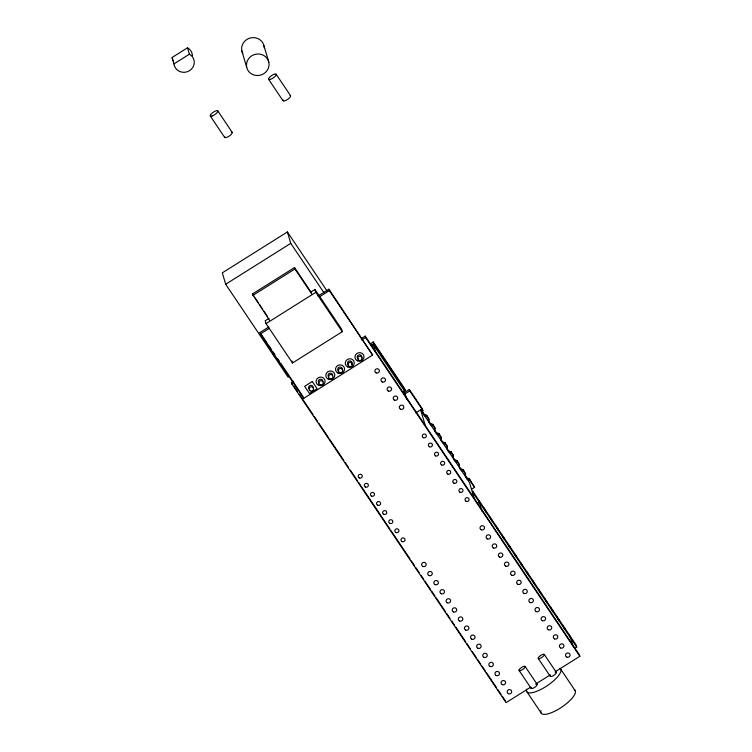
<?xml version="1.0" encoding="UTF-8"?>
<svg xmlns="http://www.w3.org/2000/svg" width="752" height="752" viewBox="0 0 752 752"><rect width="100%" height="100%" fill="white"/><g stroke="black" fill="none" stroke-linecap="round" stroke-linejoin="round"><path stroke-width="1.13" d="M422.154 409.53L422.417 408.956L409.332 389.48L404.369 392.6M422.417 408.956L422.84 410.376C421.778 413.027 424.297 416.655 427.117 416.749L428.95 419.466C427.879 422.116 430.407 425.745 433.227 425.839L435.06 428.555C433.989 431.206 436.517 434.835 439.337 434.929L441.17 437.645C440.099 440.296 442.627 443.924 445.447 444.018L447.28 446.735C446.209 449.386 448.737 453.014 451.557 453.108L453.381 455.825C452.319 458.476 454.847 462.104 457.667 462.198L459.491 464.924C458.429 467.575 460.957 471.194 463.777 471.288L465.601 474.014C464.539 476.665 467.067 480.284 469.887 480.378L474.578 487.362L471.598 489.232M428.264 418.62L428.527 418.046L426.694 415.32L423.79 413.882L422.239 411.165M428.198 419.372L429.9 422.981L432.804 424.41L434.637 427.136C433.575 429.787 436.094 433.415 438.914 433.5L441.17 437.645M440.747 436.226C439.676 438.877 442.204 442.505 445.024 442.59L447.28 446.735M446.857 445.316C445.786 447.966 448.314 451.595 451.134 451.689L453.381 455.825M452.704 454.988L452.967 454.405M173.101 60.78A10.218 9.654 -16.5 0 1 172.452 59.22L172.161 57.434L187.483 47.818L189.241 48.993A10.218 9.654 -16.5 0 1 192.39 55.686M174.06 63.845L189.382 54.229L191.14 55.404A10.218 9.654 -16.5 0 1 189.401 70.754A10.218 9.654 -16.5 0 1 174.351 65.631L172.161 57.434M327.045 290.958L287.396 231.954L222.301 272.844L225.675 284.247L288.213 377.288M225.675 284.247L290.77 243.357L287.396 231.954M269.573 320.352L252.399 294.004L294.511 267.552L311.262 292.472M252.822 295.433L294.934 268.972L294.511 267.552M269.103 318.303L265.193 320.756L266.039 323.604L292.5 362.972L342.273 331.698L341.427 328.85L314.966 289.482L311.065 291.936M266.039 323.604L315.812 292.331L314.966 289.482M318.096 296.006L328.934 289.2L372.644 355.047L303.733 398.344L260.436 333.926L260.013 332.497L268.868 326.932M260.436 333.926L269.291 328.361M319.506 296.814L329.348 290.629L328.934 289.2M530.658 687.196L506.068 702.65L291.851 383.915L291.428 382.495L293.393 381.255M361.27 338.616L365.199 336.144L579.416 654.879L579.839 656.299L555.249 671.752M291.851 383.915L293.816 382.683M361.693 340.045L365.622 337.573L365.199 336.144M370.332 343.833L373.283 341.972L404.792 388.859L405.262 390.42L403.288 391.66M370.792 345.394L373.753 343.542L373.283 341.972M371.479 345.986L373.424 344.764L403.974 390.213L406.625 399.171M404.792 394.029L409.755 390.908L409.332 389.48M415.753 412.895L420.622 409.84L469.492 482.558L474.136 498.228M477.417 503.389L479.325 502.186L481.976 511.144M574.772 648.374L576.737 647.134L576.107 644.99L472.679 491.103L473.309 493.246L576.737 647.134M535.574 684.113L550.332 674.845M459.491 464.924L457.244 460.779L454.34 459.34L452.789 456.614M465.601 474.014L463.354 469.868L460.45 468.43L458.899 465.704M474.578 487.362L469.464 478.958L466.55 477.52L465.009 474.794M276.106 74.185L290.535 95.664M268.633 79.345L283.062 100.815M409.755 390.908L422.84 410.376M217.76 110.835L232.189 132.314M373.753 343.542L405.262 390.42M365.622 337.573L579.839 656.299M329.348 290.629L372.644 355.047M210.287 115.996L224.716 137.466M290.77 243.357L323.924 292.678M315.812 292.331L342.273 331.698M294.934 268.972L311.685 293.9M560.945 669.524L575.374 690.994M544.326 654.513A3.628 1.137 -33.9 0 1 540.021 658.385A3.628 1.137 -33.9 0 1 539.438 656.411A3.628 1.137 -33.9 0 1 544.326 654.513L556.348 672.41M538.197 658.367L550.229 676.255M525.178 666.545A3.628 1.137 -33.9 0 1 520.882 670.417A3.628 1.137 -33.9 0 1 520.29 668.443A3.628 1.137 -33.9 0 1 525.178 666.545L537.21 684.433M519.059 670.389L531.081 688.287M526.485 691.173L540.923 712.642M252.399 294.004L253.687 295.921M254.975 297.839L258.199 302.633M259.487 304.551L262.702 309.345M263.999 311.262L267.214 316.056M260.013 332.497L267.12 343.072M268.408 344.999L271.641 349.802M272.938 351.729L274.875 354.615M277.46 358.46L279.396 361.345M280.693 363.263L302.661 395.956M291.428 382.495L292.735 384.441M294.041 386.396L297.322 391.266M299.287 394.189L313.048 414.662M314.355 416.608L317.626 421.487M318.81 423.235L322.213 428.302M322.57 428.837L328.22 437.241M329.423 439.027L343.833 460.468M345.14 462.424L348.42 467.293M350.385 470.216L353.008 474.117M353.44 474.766L357.585 480.942M358.657 482.521L385.372 522.273M385.757 522.856L389.931 529.07M391.002 530.649L400.365 544.58M400.825 545.275L410 558.915M411.306 560.87L414.587 565.739M415.894 567.685L419.165 572.563M421.139 575.487L423.752 579.388M425.068 581.334L430.304 589.136M431.62 591.081L434.891 595.96M436.198 597.906L445.372 611.555M446.679 613.5L449.959 618.37M451.924 621.302L454.546 625.194M455.853 627.149L465.676 641.766M466.992 643.712L470.263 648.591M472.228 651.514L476.166 657.361M477.473 659.316L480.744 664.185M482.06 666.131L485.331 671.01M486.647 672.955L496.47 687.582M497.777 689.528L501.058 694.406M502.364 696.352L505.645 701.221M570.73 638.185L573.052 646.024M569.565 635.261L570.195 637.395M564.752 628.099L565.391 630.242M563.455 626.172L564.094 628.305M558.642 619.009L559.281 621.152M557.345 617.082L557.984 619.216M552.532 609.919L553.171 612.062M551.235 607.992L551.874 610.126M546.431 600.829L547.061 602.972M545.125 598.902L545.764 601.036M540.321 591.739L540.951 593.883M539.015 589.812L539.654 591.946M534.211 582.65L534.841 584.793M532.905 580.723L533.544 582.856M528.101 573.56L528.731 575.694M526.804 571.633L527.434 573.767M521.991 564.47L522.621 566.604M520.694 562.534L521.324 564.677M515.881 555.38L516.511 557.514M514.584 553.444L515.214 555.587M509.771 546.29L510.401 548.424M508.474 544.354L509.104 546.497M503.661 537.201L504.291 539.334M502.364 535.264L502.994 537.407M497.551 528.111L498.181 530.245M496.254 526.174L496.884 528.318M491.441 519.021L492.071 521.155M490.144 517.085L490.774 519.228M485.331 509.931L485.961 512.065M484.034 507.995L484.664 510.138M479.221 500.841L479.851 502.975M469.464 478.958L469.887 480.378M463.354 469.868L463.777 471.288M457.244 460.779L457.667 462.198M451.134 451.689L451.557 453.108M445.024 442.59L445.447 444.018M438.914 433.5L439.337 434.929M434.637 427.136L435.06 428.555M432.804 424.41L433.227 425.839M428.527 418.046L428.95 419.466M426.694 415.32L427.117 416.749M420.622 409.84L425.265 425.51M373.424 344.764L375.746 352.594M263.971 45.834L268.831 62.219A11.355 10.725 -16.5 0 1 254.251 75.106A11.355 10.725 -16.5 0 1 250.219 56.964A11.355 10.725 -16.5 0 1 268.831 62.219M241.853 50.92L246.703 67.304M303.31 396.915L303.733 398.344M291.936 361.073L292.5 362.972M187.483 47.818L189.382 54.229M273.173 353.75L273.784 355.818M309.326 389.122A2.275 2.143 -16.5 0 1 310.2 385.456A2.275 2.143 -16.5 0 1 313.076 387.91M348.712 364.993A2.275 2.143 -16.5 0 1 347.866 361.947A2.275 2.143 -16.5 0 1 351.156 361.317A2.275 2.143 -16.5 0 1 351.428 364.476M338.983 371.103A2.275 2.143 -16.5 0 1 337.958 368.386A2.275 2.143 -16.5 0 1 340.741 367.098A2.275 2.143 -16.5 0 1 342.245 369.58M328.784 376.902A2.275 2.143 -16.5 0 1 329.649 373.236A2.275 2.143 -16.5 0 1 332.525 375.69M319.055 383.012A2.275 2.143 -16.5 0 1 319.929 379.346A2.275 2.143 -16.5 0 1 322.796 381.8M358.441 358.883A2.275 2.143 -16.5 0 1 357.491 355.997A2.275 2.143 -16.5 0 1 360.556 355.01A2.275 2.143 -16.5 0 1 361.496 357.896M231.221 132.117A4.54 1.429 -33.9 0 1 229.388 135.971A4.54 1.429 -33.9 0 1 224.745 136.582M290.169 95.466A4.54 1.429 -33.9 0 1 287.245 99.649A4.54 1.429 -33.9 0 1 283.1 99.922M264.206 47.696A11.355 10.725 -16.5 0 0 261.329 40.937L259.092 39.17A11.355 10.725 -16.5 0 0 245.368 40.58L243.441 42.77A11.355 10.725 -16.5 0 0 242.83 53.542M555.22 672.166A3.628 1.137 -33.9 0 1 554.412 674.939A3.628 1.137 -33.9 0 1 550.238 675.898M536.627 684.123A3.628 1.137 -33.9 0 1 534.484 687.497A3.628 1.137 -33.9 0 1 531.326 687.46M559.864 668.237A20.436 6.411 -33.9 0 1 545.614 686.755A20.436 6.411 -33.9 0 1 526.579 689.142M574.302 689.706A20.436 6.411 -33.9 0 1 560.052 708.234A20.436 6.411 -33.9 0 1 541.017 710.612M312.296 381.508L304.635 386.321L309.448 393.475L317.1 388.671L312.296 381.508M337.93 373.039A4.54 4.296 -16.5 0 0 344.566 368.875A4.54 4.296 -16.5 0 0 337.639 365.585A4.54 4.296 -16.5 0 0 337.93 373.039M328.201 379.149A4.54 4.296 -16.5 0 0 334.837 374.985A4.54 4.296 -16.5 0 0 327.91 371.695A4.54 4.296 -16.5 0 0 328.201 379.149M318.481 385.259A4.54 4.296 -16.5 0 0 325.108 381.095A4.54 4.296 -16.5 0 0 318.19 377.805A4.54 4.296 -16.5 0 0 318.481 385.259M357.379 360.819A4.54 4.296 -16.5 0 0 364.015 356.655A4.54 4.296 -16.5 0 0 357.087 353.365A4.54 4.296 -16.5 0 0 357.379 360.819M347.659 366.929A4.54 4.296 -16.5 0 0 354.286 362.765A4.54 4.296 -16.5 0 0 347.368 359.475A4.54 4.296 -16.5 0 0 347.659 366.929M339.406 372.531A2.275 2.143 -16.5 0 0 342.724 370.445A2.275 2.143 -16.5 0 0 339.265 368.8A2.275 2.143 -16.5 0 0 339.406 372.531M310.238 390.852A2.275 2.143 -16.5 0 0 313.546 388.775A2.275 2.143 -16.5 0 0 310.087 387.13A2.275 2.143 -16.5 0 0 310.238 390.852M319.957 384.742A2.275 2.143 -16.5 0 0 323.275 382.665A2.275 2.143 -16.5 0 0 319.816 381.02A2.275 2.143 -16.5 0 0 319.957 384.742M329.686 378.632A2.275 2.143 -16.5 0 0 333.004 376.555A2.275 2.143 -16.5 0 0 329.536 374.91A2.275 2.143 -16.5 0 0 329.686 378.632M349.135 366.421A2.275 2.143 -16.5 0 0 352.453 364.335A2.275 2.143 -16.5 0 0 348.984 362.69A2.275 2.143 -16.5 0 0 349.135 366.421M429.458 446.791A2.04 1.927 -16.5 0 0 432.438 444.921A2.04 1.927 -16.5 0 0 429.326 443.436A2.04 1.927 -16.5 0 0 429.458 446.791M453.898 483.151A2.04 1.927 -16.5 0 0 456.878 481.28A2.04 1.927 -16.5 0 0 453.766 479.804A2.04 1.927 -16.5 0 0 453.898 483.151M435.568 455.881A2.04 1.927 -16.5 0 0 438.548 454.011A2.04 1.927 -16.5 0 0 435.436 452.525A2.04 1.927 -16.5 0 0 435.568 455.881M423.348 437.702A2.04 1.927 -16.5 0 0 426.328 435.831A2.04 1.927 -16.5 0 0 423.216 434.346A2.04 1.927 -16.5 0 0 423.348 437.702M441.678 464.971A2.04 1.927 -16.5 0 0 444.658 463.1A2.04 1.927 -16.5 0 0 441.546 461.625A2.04 1.927 -16.5 0 0 441.678 464.971M466.118 501.33A2.04 1.927 -16.5 0 0 469.098 499.46A2.04 1.927 -16.5 0 0 465.986 497.984A2.04 1.927 -16.5 0 0 466.118 501.33M447.788 474.061A2.04 1.927 -16.5 0 0 450.768 472.19A2.04 1.927 -16.5 0 0 447.656 470.714A2.04 1.927 -16.5 0 0 447.788 474.061M460.008 492.24A2.04 1.927 -16.5 0 0 462.988 490.37A2.04 1.927 -16.5 0 0 459.876 488.894A2.04 1.927 -16.5 0 0 460.008 492.24M365.406 487.033A2.04 1.927 -16.5 0 0 368.386 485.153A2.04 1.927 -16.5 0 0 365.275 483.677A2.04 1.927 -16.5 0 0 365.406 487.033M389.846 523.392A2.04 1.927 -16.5 0 0 392.826 521.512A2.04 1.927 -16.5 0 0 389.715 520.036A2.04 1.927 -16.5 0 0 389.846 523.392M371.516 496.123A2.04 1.927 -16.5 0 0 374.496 494.243A2.04 1.927 -16.5 0 0 371.385 492.767A2.04 1.927 -16.5 0 0 371.516 496.123M359.296 477.943A2.04 1.927 -16.5 0 0 362.276 476.063A2.04 1.927 -16.5 0 0 359.165 474.587A2.04 1.927 -16.5 0 0 359.296 477.943M377.626 505.212A2.04 1.927 -16.5 0 0 380.606 503.332A2.04 1.927 -16.5 0 0 377.495 501.857A2.04 1.927 -16.5 0 0 377.626 505.212M402.066 541.572A2.04 1.927 -16.5 0 0 405.046 539.701A2.04 1.927 -16.5 0 0 401.935 538.216A2.04 1.927 -16.5 0 0 402.066 541.572M383.736 514.302A2.04 1.927 -16.5 0 0 386.716 512.422A2.04 1.927 -16.5 0 0 383.605 510.946A2.04 1.927 -16.5 0 0 383.736 514.302M395.956 532.482A2.04 1.927 -16.5 0 0 398.936 530.602A2.04 1.927 -16.5 0 0 395.825 529.126A2.04 1.927 -16.5 0 0 395.956 532.482M388.295 391.04A2.275 2.143 -16.5 0 0 391.613 388.953A2.275 2.143 -16.5 0 0 388.145 387.308A2.275 2.143 -16.5 0 0 388.295 391.04M394.405 400.13A2.275 2.143 -16.5 0 0 397.714 398.043A2.275 2.143 -16.5 0 0 394.255 396.398A2.275 2.143 -16.5 0 0 394.405 400.13M400.515 409.22A2.275 2.143 -16.5 0 0 403.824 407.133A2.275 2.143 -16.5 0 0 400.365 405.488A2.275 2.143 -16.5 0 0 400.515 409.22M382.185 381.95A2.275 2.143 -16.5 0 0 385.503 379.863A2.275 2.143 -16.5 0 0 382.035 378.218A2.275 2.143 -16.5 0 0 382.185 381.95M376.075 372.851A2.275 2.143 -16.5 0 0 379.393 370.774A2.275 2.143 -16.5 0 0 375.925 369.129A2.275 2.143 -16.5 0 0 376.075 372.851M358.864 360.311A2.275 2.143 -16.5 0 0 362.173 358.225A2.275 2.143 -16.5 0 0 358.713 356.58A2.275 2.143 -16.5 0 0 358.864 360.311M554.515 638.871A2.275 2.143 -16.5 0 0 557.834 636.784A2.275 2.143 -16.5 0 0 554.374 635.139A2.275 2.143 -16.5 0 0 554.515 638.871M560.625 647.961A2.275 2.143 -16.5 0 0 563.944 645.874A2.275 2.143 -16.5 0 0 560.484 644.229A2.275 2.143 -16.5 0 0 560.625 647.961M566.735 657.051A2.275 2.143 -16.5 0 0 570.054 654.964A2.275 2.143 -16.5 0 0 566.594 653.319A2.275 2.143 -16.5 0 0 566.735 657.051M548.405 629.772A2.275 2.143 -16.5 0 0 551.724 627.694A2.275 2.143 -16.5 0 0 548.264 626.049A2.275 2.143 -16.5 0 0 548.405 629.772M530.085 602.502A2.275 2.143 -16.5 0 0 533.394 600.425A2.275 2.143 -16.5 0 0 529.934 598.78A2.275 2.143 -16.5 0 0 530.085 602.502M517.865 584.323A2.275 2.143 -16.5 0 0 521.183 582.245A2.275 2.143 -16.5 0 0 517.714 580.6A2.275 2.143 -16.5 0 0 517.865 584.323M523.975 593.413A2.275 2.143 -16.5 0 0 527.284 591.335A2.275 2.143 -16.5 0 0 523.824 589.69A2.275 2.143 -16.5 0 0 523.975 593.413M511.755 575.233A2.275 2.143 -16.5 0 0 515.073 573.156A2.275 2.143 -16.5 0 0 511.604 571.511A2.275 2.143 -16.5 0 0 511.755 575.233M505.645 566.143A2.275 2.143 -16.5 0 0 508.963 564.066A2.275 2.143 -16.5 0 0 505.494 562.421A2.275 2.143 -16.5 0 0 505.645 566.143M493.425 547.964A2.275 2.143 -16.5 0 0 496.743 545.877A2.275 2.143 -16.5 0 0 493.274 544.241A2.275 2.143 -16.5 0 0 493.425 547.964M499.535 557.053A2.275 2.143 -16.5 0 0 502.853 554.967A2.275 2.143 -16.5 0 0 499.384 553.331A2.275 2.143 -16.5 0 0 499.535 557.053M481.205 529.784A2.275 2.143 -16.5 0 0 484.523 527.697A2.275 2.143 -16.5 0 0 481.064 526.062A2.275 2.143 -16.5 0 0 481.205 529.784M487.315 538.874A2.275 2.143 -16.5 0 0 490.633 536.787A2.275 2.143 -16.5 0 0 487.174 535.151A2.275 2.143 -16.5 0 0 487.315 538.874M542.305 620.682A2.275 2.143 -16.5 0 0 545.614 618.605A2.275 2.143 -16.5 0 0 542.154 616.96A2.275 2.143 -16.5 0 0 542.305 620.682M536.195 611.592A2.275 2.143 -16.5 0 0 539.504 609.515A2.275 2.143 -16.5 0 0 536.044 607.87A2.275 2.143 -16.5 0 0 536.195 611.592M496.17 675.522A2.275 2.143 -16.5 0 0 499.488 673.444A2.275 2.143 -16.5 0 0 496.019 671.799A2.275 2.143 -16.5 0 0 496.17 675.522M502.28 684.611A2.275 2.143 -16.5 0 0 505.598 682.534A2.275 2.143 -16.5 0 0 502.129 680.889A2.275 2.143 -16.5 0 0 502.28 684.611M508.39 693.701A2.275 2.143 -16.5 0 0 511.698 691.624A2.275 2.143 -16.5 0 0 508.239 689.979A2.275 2.143 -16.5 0 0 508.39 693.701M490.06 666.432A2.275 2.143 -16.5 0 0 493.378 664.354A2.275 2.143 -16.5 0 0 489.909 662.709A2.275 2.143 -16.5 0 0 490.06 666.432M471.73 639.162A2.275 2.143 -16.5 0 0 475.048 637.076A2.275 2.143 -16.5 0 0 471.589 635.44A2.275 2.143 -16.5 0 0 471.73 639.162M459.51 620.983A2.275 2.143 -16.5 0 0 462.828 618.896A2.275 2.143 -16.5 0 0 459.369 617.26A2.275 2.143 -16.5 0 0 459.51 620.983M465.62 630.073A2.275 2.143 -16.5 0 0 468.938 627.986A2.275 2.143 -16.5 0 0 465.479 626.35A2.275 2.143 -16.5 0 0 465.62 630.073M453.4 611.893A2.275 2.143 -16.5 0 0 456.718 609.806A2.275 2.143 -16.5 0 0 453.259 608.161A2.275 2.143 -16.5 0 0 453.4 611.893M447.29 602.803A2.275 2.143 -16.5 0 0 450.608 600.716A2.275 2.143 -16.5 0 0 447.149 599.071A2.275 2.143 -16.5 0 0 447.29 602.803M435.07 584.624A2.275 2.143 -16.5 0 0 438.388 582.537A2.275 2.143 -16.5 0 0 434.929 580.892A2.275 2.143 -16.5 0 0 435.07 584.624M441.18 593.713A2.275 2.143 -16.5 0 0 444.498 591.627A2.275 2.143 -16.5 0 0 441.039 589.982A2.275 2.143 -16.5 0 0 441.18 593.713M422.859 566.444A2.275 2.143 -16.5 0 0 426.168 564.357A2.275 2.143 -16.5 0 0 422.709 562.712A2.275 2.143 -16.5 0 0 422.859 566.444M428.96 575.534A2.275 2.143 -16.5 0 0 432.278 573.447A2.275 2.143 -16.5 0 0 428.819 571.802A2.275 2.143 -16.5 0 0 428.96 575.534M483.95 657.342A2.275 2.143 -16.5 0 0 487.268 655.255A2.275 2.143 -16.5 0 0 483.799 653.62A2.275 2.143 -16.5 0 0 483.95 657.342M477.84 648.252A2.275 2.143 -16.5 0 0 481.158 646.165A2.275 2.143 -16.5 0 0 477.689 644.53A2.275 2.143 -16.5 0 0 477.84 648.252M212.045 116.005A4.54 1.429 -33.9 0 0 217.873 111.211A4.54 1.429 -33.9 0 0 212.149 113.035A4.54 1.429 -33.9 0 0 212.045 116.005M270.391 79.355A4.54 1.429 -33.9 0 0 276.219 74.551A4.54 1.429 -33.9 0 0 270.494 76.384A4.54 1.429 -33.9 0 0 270.391 79.355"/></g></svg>
